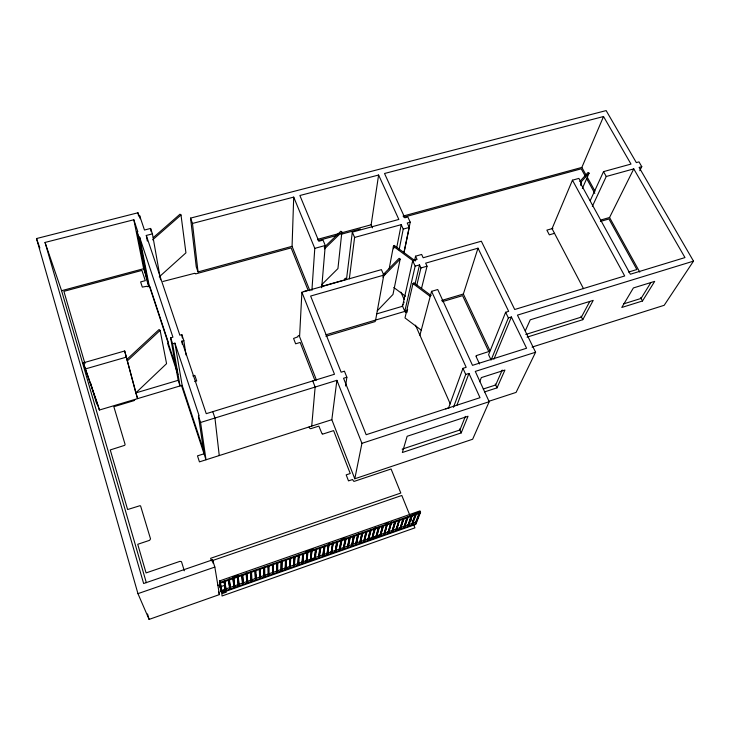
<?xml version="1.0" encoding="UTF-8"?>
<svg xmlns="http://www.w3.org/2000/svg" width="730" height="730" viewBox="0 0 730 730"><rect width="100%" height="100%" fill="white"/><g stroke="black" fill="none" stroke-linecap="round" stroke-linejoin="round"><path stroke-width="1.09" d="M272.6 573.67L272.673 564.418L273.403 564.162L273.321 573.415L272.6 573.67L272.427 564.737M273.321 573.415L273.139 566.544M276.843 572.183L277.026 562.894L277.765 562.638L277.546 571.928L276.843 572.183L276.761 563.213M277.546 571.928L277.491 562.958M281.068 570.687L281.379 561.37L282.108 561.114L281.771 570.44L281.068 570.687L281.096 561.698M476.088 356.185L476.088 356.295A1.195 1.049 20.8 0 0 476.142 356.623L479.528 363.96M292.064 246.32L293.715 197.109L192.474 223.444L198.04 271.916L292.064 246.32L309.894 290.759M281.771 570.44L281.826 561.443M285.284 569.208L285.713 559.855L286.443 559.6L285.987 568.953L285.284 569.208L285.421 560.184M285.987 568.953L286.142 559.928M375.621 320.059L383.807 275.119L381.407 269.635L301.901 292.246L299.574 336.676L316.446 380.093M289.491 567.721L290.038 558.341L290.768 558.085L290.202 567.475L289.491 567.721L289.737 558.678M290.148 563.651L290.458 558.423M311.902 290.44L314.785 248.364L293.715 197.109M293.688 566.243L294.354 556.826L295.084 556.57L294.4 565.996L293.688 566.243L294.035 557.173M294.4 565.996L294.309 563.213M294.537 560.065L294.756 556.917M297.886 564.764L298.67 555.32L299.391 555.065L298.588 564.518L297.886 564.764L298.333 555.667M298.588 564.518L298.606 560.677M298.871 557.519L299.054 555.411M321.702 287.757L325.27 245.49L323.034 240.115L318.846 241.256L299.893 195.503L378.605 175.027L398.835 219.438L352.316 232.131L346.495 279.371M311.71 426.101L315.141 387.055L312.768 380.923M303.689 553.559L302.767 563.049L302.065 563.295L302.621 554.17M302.065 563.295L302.968 553.814M302.767 563.049L303.032 557.081M307.978 552.062L306.938 561.58L306.235 561.826L306.892 552.674M306.235 561.826L307.257 552.318M324.257 247.324L340.828 231.227L341.868 232.003L337.935 268.585L321.592 284.8M306.81 559.837L307.385 554.535M312.002 549.863L311.099 560.111L310.405 560.357L311.162 551.177M310.405 560.357L311.537 550.812M311.236 556.242L311.746 551.989M349.323 278.814L354.607 237.442L352.316 232.131M198.04 271.916L196.251 266.851L190.557 218.106L606.146 110.595L636.332 162.607L638.996 161.877L641.779 166.668L639.115 167.407L693.5 261.13L517.451 315.123L535.592 352.234L475.285 371.406L489.182 401.71L472.648 439.232L354.798 478.77L331.831 419.686L336.904 380.33L200.577 422.469L206.015 459.781L181.514 385.504M316.528 549.07L315.26 558.651L314.557 558.897L315.415 549.69M314.557 558.897L315.807 549.325M315.26 558.651L315.433 554.764M315.716 552.637L316.136 549.434M320.789 547.582L319.402 557.191L318.709 557.437L319.667 548.203M318.709 557.437L320.068 547.828M319.311 555.439L320.379 547.947M345.582 386.024L346.869 377.246L344.441 371.187L341.129 372.209L310.624 296.051L383.807 275.119M372.519 227.879L371.15 224.785L378.605 175.027M325.042 546.095L323.536 555.731L322.843 555.977L323.91 546.715M322.843 555.977L324.33 546.341M323.536 555.731L324.12 549.69M327.67 554.28L329.029 543.914L327.67 554.28L326.976 554.517L328.135 545.237M326.976 554.517L328.573 544.854L329.285 544.607M333.263 542.427L331.794 552.829L331.101 553.066L332.36 543.759M331.101 553.066L332.807 543.375M331.73 551.068L332.113 548.905M332.497 546.752L332.88 544.589M337.744 541.651L335.9 551.378L335.207 551.625L336.576 542.28M335.207 551.625L337.032 541.897M335.9 551.378L337.278 542.034M389.181 268.704L393.406 246.302L394.255 245.444L415.361 260.984M393.634 248.711L394.255 245.444M396.709 247.78L401.208 224.657L354.607 237.442M339.313 550.174L341.248 540.419L341.959 540.173L340.007 549.927L339.313 550.174L340.782 540.811M399.091 249.925L403.234 229.101L401.208 224.657M340.007 549.927L340.837 543.823M341.266 541.651L341.704 539.479M354.798 478.77L361.934 443.329L336.904 380.33M383.223 274.599L399.1 258.338L400.159 259.123L392.977 294.464L377.328 310.788M404.064 251.959L410.233 222.175L407.842 216.983L404.84 217.796L384.518 173.494L603.537 116.526L630.994 164.077L603.518 171.632L590.232 200.622M404.028 252.671L409.256 227.431L407.23 223.006L410.233 222.175M343.41 548.732L345.463 538.95L346.166 538.703L344.104 548.486L343.41 548.732L344.971 539.342M344.076 546.724L345.91 538.01M350.363 537.234L348.183 547.053L347.498 547.29L349.159 537.882M347.498 547.29L349.661 537.481M348.183 547.053L349.624 538.722M580.669 185.374L581.564 183.321L578.872 178.412L572.448 180.182L624.688 275.967L514.714 309.502L481.344 241.21L423.163 257.754L421.648 254.451L415.562 256.175L417.076 259.488L412.696 260.738L402.522 306.272L376.826 313.854M414.576 260.537L415.562 256.175M404.776 311.409L415.151 266.158L412.696 260.738M354.552 535.765L352.262 545.611L351.577 545.858L353.338 536.413M351.577 545.858L353.849 536.012M352.262 545.611L354.041 536.176M431.165 295.586L413.828 282.729L412.979 283.614L405.004 317.942L421.155 330.097M406.847 312.659L407.623 309.328M415.115 283.678L419.54 264.899L415.151 266.158M416.721 285.567L420.927 267.956L419.54 264.899M355.647 544.425L358.029 534.552L358.731 534.305L356.331 544.178L355.647 544.425L357.508 534.962M356.331 544.178L358.476 533.612M421.566 288.24L427.041 266.204L425.645 263.156L478.004 248.182L508.673 311.345L505.644 312.267L488.598 354.725L491.089 360.045L508.372 317.906L505.644 312.267M359.717 542.992L362.208 533.092L362.901 532.845L360.392 542.746L359.717 542.992L361.669 533.502M360.392 542.746L362.646 532.152M367.071 531.385L364.443 541.322L363.768 541.56L365.849 531.942M363.768 541.56L366.369 531.632M364.452 539.662L366.542 531.695M419.914 335.216L431.576 291.334L437.735 289.527L472.502 365.338L526.586 348.237L511.402 316.975L508.372 317.906M367.81 540.136L370.521 530.181L371.223 529.934L368.495 539.899L367.81 540.136L369.991 530.491M368.495 539.899L370.959 529.25M371.853 538.713L374.673 528.73L375.366 528.483L372.528 538.475L371.853 538.713L374.125 529.04M372.555 536.805L375.101 527.799M379.5 527.033L376.552 537.061L375.877 537.298L378.249 527.598M375.877 537.298L378.806 527.279M376.552 537.061L378.943 527.352M383.633 525.591L380.576 535.647L379.901 535.884L382.365 526.157M379.901 535.884L382.94 525.828M380.576 535.647L383.058 525.919M384.582 534.232L387.484 523.465L384.582 534.232L383.916 534.47L386.48 524.724M383.916 534.47L387.055 524.386L387.749 524.149M489.967 350.747L463.358 294.017L478.004 248.182M391.59 522.032L388.588 532.818L387.913 533.055L390.577 523.282M387.913 533.055L391.171 522.954M388.588 532.818L391.262 523.045M395.961 521.275L392.585 531.413L391.91 531.65L394.665 521.85M391.91 531.65L395.277 521.512M392.585 531.413L395.021 522.625M399.784 519.167L396.572 530.007L395.906 530.245L398.753 520.426M395.906 530.245L399.365 520.079L400.058 519.842M396.572 530.007L399.091 521.202M404.137 518.409L400.551 528.611L399.885 528.839L402.823 519.003M399.885 528.839L403.453 518.656M400.551 528.611L403.507 518.756M408.216 516.986L404.52 527.206L403.854 527.443L406.893 517.579M403.854 527.443L407.532 517.223M404.52 527.206L407.203 518.364M448.585 407.906L462.957 368.349L466.187 367.327L431.576 291.334M412.286 515.562L408.481 525.81L407.815 526.047L410.954 516.156M407.815 526.047L411.601 515.8M408.481 525.81L411.629 515.918M453.476 407.294L465.722 374.444L462.957 368.349M416.346 514.148L412.441 524.423L411.775 524.651L414.996 514.741M411.775 524.651L415.662 514.385M456.925 405.241L468.961 373.422L465.722 374.444M412.441 524.423L412.176 523.766L415.68 514.504M415.315 523.045L419.038 513.327M420.188 513.181L220.159 583.197L219.566 580.934L420.005 510.9L420.553 512.25L416.383 523.027L415.726 523.264L419.713 512.962L420.389 512.725L420.115 512.058M416.383 523.027L416.118 522.379L419.713 513.09M416.182 523.474L415.845 524.35L221.674 592.796L221.108 590.625L415.653 522.16L416.182 523.474L221.555 592.048L221.674 592.796M465.402 416.355L459.891 429.979L402.166 449.142M479.665 381.754L481.353 377.593L504.941 370.037L497.03 387.867L484.574 391.901M461.187 432.926L468.03 416.246L407.148 436.275L402.349 452.509L461.187 432.926L459.462 429.003M493.918 359.16L511.402 316.975M572.448 180.182L552.053 228.654L583.525 288.706M403.006 216.107L581.846 167.416L603.537 116.526M502.231 370.064L495.688 384.984L483.242 389.008M582.367 188.422L589.073 173.174L588.033 172.463L579.73 181.597M525.308 330.818L530.254 319.813L593.225 300.358L582.795 319.685L527.069 337.141M592.34 206.38L606.247 176.496L633.768 168.886L684.977 257.58L630.364 274.234L580.642 183.568L581.564 183.321M535.592 352.234L516.083 392.402L489.118 401.217M600.936 219.976L609.55 217.494L633.768 168.886M639.726 170.72L641.779 166.668M589.74 301.545L581.436 317.057L525.764 334.459M650.923 282.492L641.077 298.424L623.657 303.872M642.482 300.988L654.691 281.369L633.385 287.948L621.777 307.467L642.482 300.988L640.611 297.575M693.5 261.13L664.19 305.295L532.051 347.097M580.779 182.308L589.073 173.174M382.702 277.026L400.159 259.123M324.512 248.875L341.868 232.003M160.554 279.773L152.424 233.855L150.59 228.444L144.467 230.032L139.539 215.396L138.892 215.56L137.952 212.777L36.5 238.555L137.952 593.645L149.102 619.405L219.42 594.594L214.839 567.073L212.53 559.846L143.646 583.525L45.041 242.442L133.827 219.757L137.815 231.748L137.158 231.921L138.974 237.359L139.631 237.186L172.928 337.169L170.637 337.826L178.175 380.312L180.027 385.951L172.627 343.812L174.926 343.146L182.144 385.312L99.408 410.032L83.293 362.846L124.684 350.984L137.578 398.626L135.807 392.904L166.568 363.659L160.125 330.389L159.067 329.54L127.066 359.251M127.312 360.894L160.125 330.389M159.222 276.88L185.931 252.845L181.004 214.976L179.991 214.209L153.282 237.597M152.625 239.851L181.004 214.976M345.19 278.495L345.281 278.422A1.159 1.004 7.5 0 1 345.573 278.258L345.682 278.221M220.852 591.108L221.582 590.853L221.811 591.565L221.081 591.82L220.852 591.108L219.429 582.239L220.186 581.974L221.811 591.565M234.084 587.239L233.043 578.279L233.792 578.023L234.804 586.984L234.084 587.239L233.855 586.537L234.576 586.281L233.564 577.302M238.4 585.716L237.487 576.727L238.235 576.463L239.121 585.46L238.4 585.716L238.172 585.013L238.893 584.757L238.108 576.873M242.707 584.201L241.922 575.176L242.661 574.921L243.428 583.945L242.707 584.201L242.479 583.498L243.199 583.243L242.524 575.331M247.005 582.686L246.338 573.625L247.087 573.369L247.726 582.43L247.005 582.686L246.776 581.983L247.497 581.728L247.087 576.052M251.293 581.18L250.755 572.083L251.494 571.827L252.014 580.925L251.293 581.18L251.494 575.158M255.901 570.285L256.294 579.419L255.573 579.666L255.883 574.647M260.291 568.752L260.564 577.914L259.844 578.16L260.236 574.154M263.868 575.97L264.588 575.714L264.826 576.408L264.105 576.663L263.868 575.97L263.712 567.785M272.363 572.977L273.084 572.721M276.597 571.49L277.309 571.234M280.831 570.002L281.534 569.747M285.047 568.515L285.749 568.269M289.253 567.037L289.956 566.781L290.202 567.475M293.451 565.558L294.154 565.303M297.639 564.08L298.342 563.834M301.818 562.611L302.521 562.365M305.998 561.142L306.691 560.895L306.938 561.58M310.159 559.673L310.861 559.426L311.099 560.111M314.311 558.213L315.013 557.966M318.462 556.753L319.156 556.506L319.402 557.191M322.596 555.293L323.29 555.046M326.73 553.842L327.423 553.595M330.845 552.391L331.539 552.145L331.794 552.829M334.96 550.94L335.654 550.703M339.067 549.498L339.751 549.252M343.164 548.057L343.848 547.81L344.104 548.486M347.243 546.615L347.936 546.378M351.322 545.182L352.006 544.945M355.391 543.75L356.076 543.512M359.461 542.317L360.136 542.08M363.513 540.894L364.188 540.656L364.443 541.322M367.555 539.47L368.23 539.233M371.588 538.046L372.273 537.809L372.528 538.475M375.621 536.632L376.297 536.395M379.637 535.218L380.312 534.981M383.651 533.803L384.327 533.566M387.657 532.389L388.333 532.161M391.654 530.984L392.32 530.746M395.642 529.578L396.308 529.35M399.62 528.182L400.286 527.945M403.59 526.786L404.256 526.549M407.55 525.39L408.216 525.153M411.51 523.994L412.176 523.766M416.118 522.379L415.452 522.607L415.726 523.264M222.294 591.008L225.515 589.877M284.49 569.108L287.711 567.976M309.155 560.421L314.511 558.532M369.207 539.278L378.852 535.884M224.064 581.792L225.424 590.287L226.154 590.032L224.648 580.414L225.762 588.207M229.758 588.763L230.488 588.508L229.348 579.574L228.6 579.839L229.758 588.763L228.508 580.231M268.357 575.167L269.078 574.911L269.041 565.686L268.312 565.942L268.357 575.167L268.074 566.252M226.337 592.158L221.883 593.727L222.039 595.99L414.923 527.854L413.654 524.715M232.596 577.238L237.971 575.359M305.688 551.679L313.216 549.042M341.166 539.278L344.387 538.147M385.239 523.866L388.47 522.735M412.112 514.467L419.64 511.839M220.159 583.197L220.031 582.394L420.553 512.25M221.081 591.82L219.666 582.96L220.414 582.704M224.886 581.135L224.137 581.399L225.424 590.287M137.952 593.645L214.839 567.073M403.142 304.666L402.659 304.948A1.186 1.031 12.7 0 0 402.376 305.505L402.367 305.615A1.168 1.013 12.7 0 0 402.422 305.925L405.095 311.911A1.277 1.113 13 0 0 405.36 312.139L406.51 312.312M212.539 560.54L401.801 495.469L412.806 522.625M298.798 335.453L298.077 336.01A1.323 1.168 2.7 0 0 297.959 336.329L297.95 336.439A1.205 1.068 2.7 0 0 297.977 336.767L293.57 338.446L295.632 343.803L300.185 342.452L314.895 380.394M361.934 443.329L489.182 401.71M445.738 408.909L449.653 407.632M331.831 419.686L199.445 461.871L197.483 455.867L204.044 453.786L198.441 416.073L199.144 415.854L174.926 343.146M346.869 377.246L343.556 378.268L366.168 434.715L480.011 397.686L468.961 373.422M628.512 272.071L636.879 269.525L608.939 218.973L600.389 221.436M217.659 585.296L217.796 585.25A1.533 1.451 -35.4 0 1 218.224 585.214L218.361 585.223A1.423 1.351 -35.4 0 1 219.091 585.57L219.748 587.029L224.192 585.478L225.114 588.334M194.737 381.553L196.717 380.96L194.828 375.366L192.857 375.95M325.991 334.796L406.82 310.798M441.668 300.459L463.358 294.017M325.899 336.274L375.019 321.62A1.287 1.131 10.2 0 0 375.266 321.401L375.32 320.151M442.216 301.7L462.583 295.65L488.772 351.559L476.352 355.61A1.195 1.049 20.8 0 0 476.133 356.012M135.963 392.868L178.567 380.202M168.557 343.127L167.626 343.392L177.892 374.508M554.517 233.335L549.325 234.832L546.88 230.132L552.893 228.408M85.091 369.024L126.573 357.07M182.372 344.487L181.843 341.156L183.823 340.582L181.816 334.623L179.845 335.189L146.292 235.452L152.424 233.855M383.323 274.489L385.495 273.869M420.927 267.956L427.041 266.204M303.689 291.544L308.106 290.284L291.133 247.899L196.023 273.805A1.268 1.077 -4.1 0 1 195.658 273.796A1.314 1.113 -4.1 0 1 195.093 273.577M321.382 286.507L345.053 279.782L344.898 279.043A1.277 1.095 7.5 0 1 345.199 278.486M314.785 248.364L325.27 245.49M403.234 229.101L409.256 227.431M318.098 240.553L337.588 235.233M340.837 234.348L360.328 229.037M403.736 217.202L581.226 168.822L585.579 176.696M137.158 231.921L146.794 280.247L148.5 285.403L149.102 285.238L139.631 237.186M162.991 281.461L194.791 273.266A1.25 1.058 -4.1 0 0 195.102 273.586M317.513 239.385L339.404 233.427M341.594 232.833L371.15 224.785M45.041 242.442L61.585 290.695L143.646 268.713L133.827 219.757M322.614 433.994L322.751 434.012A1.259 1.168 4 0 0 323.135 433.976L333.61 430.618L350.236 473.514L346.184 474.865L348.502 480.887L352.563 479.528L353.621 481.189A1.296 1.232 10.3 0 0 354.004 481.298A1.369 1.296 10.3 0 0 354.397 481.307L391.079 468.998L400.816 493.042L210.632 558.295L211.463 560.914M147.661 286.68L149.823 286.425L168.201 342.051M393.406 246.302L413.609 261.176M412.979 283.614L430.326 296.49M393.817 287.51L405.497 296.234M603.518 171.632L606.247 176.496M581.846 167.416L586.226 175.328M587.322 177.308L594.977 191.15M609.55 217.494L639.781 272.144M586.674 178.668L594.831 193.432M580.989 316.19L582.795 319.685M495.241 384.026L497.03 387.867M400.88 292.109L404.082 299.355M415.479 325.169L450.246 403.891M301.901 292.246L334.486 374.253L206.243 413.673L181.843 341.156M309.091 426.931L309.794 428.327A1.277 1.186 2.2 0 0 310.232 428.574A1.378 1.268 2.2 0 0 310.87 428.647L318.864 426.11L322.021 433.766A1.287 1.195 4 0 0 322.368 433.939M404.055 302.859L404.018 302.758A1.168 1.013 12.8 0 1 403.973 302.439L403.982 302.339A1.186 1.031 12.8 0 1 404.073 302.037M190.557 218.106L192.474 223.444M36.5 238.555L39.858 248.045M83.293 362.846L97.346 403.17M212.786 411.665L214.948 418.025L219.255 455.566M260.327 577.211L260.564 577.914M256.057 578.717L256.294 579.419M198.441 416.073L200.577 422.469M251.777 580.222L252.014 580.925M170.637 337.826L172.627 343.812M247.497 581.728L247.726 582.43M143.646 268.713L147.058 279.052M149.102 285.238L177.098 370.028M182.144 385.312L203.98 451.45M243.199 583.243L243.428 583.945M238.893 584.757L239.121 585.46M234.576 586.281L234.804 586.984M230.488 588.508L229.111 578.854M225.926 589.329L226.154 590.032M219.566 580.934L220.031 582.394M219.429 582.239L219.666 582.96M221.108 590.625L221.555 592.048M218.507 591.729L219.42 594.594M184.316 570.805L181.569 561.963A1.46 1.36 -31.5 0 0 181.222 561.562L179.89 561.37L146.073 572.913L137.733 544.288L149.614 540.319L150.526 538.877L140.625 506.045A1.396 1.268 -25.1 0 0 139.914 505.717L127.613 509.54L110.257 449.945L124.611 445.364A1.46 1.296 -19.4 0 0 124.857 445.054L125.04 444.57A1.46 1.296 -19.4 0 0 125.031 444.205L113.853 406.701L133.992 400.651A1.405 1.241 -15.1 0 0 134.411 400.341A1.323 1.159 -15.1 0 0 134.712 399.803L134.749 399.474M97.71 404.228L99.408 410.032M84.945 363.595L63.902 291.334L141.912 270.41L145.288 280.658L140.625 281.917L142.314 287.091L147.15 286.242A1.314 1.104 -7.6 0 0 147.46 286.562M90.684 383.296L96.743 404.101M61.585 290.695L146.329 582.677M147.533 613.939L149.102 619.405M124.684 350.984L135.807 392.904M138.974 237.359L148.5 285.403M137.952 212.777L138.6 216.135M139.539 215.396L140.178 218.744M146.292 235.452L147.332 241.046M150.59 228.444L151.174 231.748M212.53 559.846L213.105 563.213M181.816 334.623L182.336 337.99M220.36 583.087L221.409 589.74M183.823 340.582L186.059 355.045M232.943 578.68L233.855 586.537M237.369 577.129L238.172 585.013M241.785 575.587L242.479 583.498M246.101 572.913L246.776 581.983M250.582 572.502L251.065 580.478M255.162 570.541L255.573 579.666M254.962 570.842L255.345 578.972M259.551 569.008L259.844 578.16M259.342 569.309L259.606 577.466M263.932 567.475L264.105 576.663M264.671 567.219L264.826 576.408"/></g></svg>
